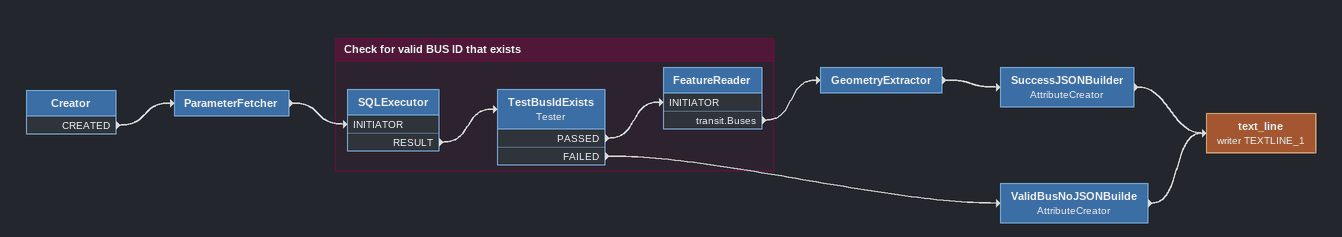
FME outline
Creator
    CREATED -> ParameterFetcher
ParameterFetcher
    -> SQLExecutor [INITIATOR]
GeometryExtractor
    -> SuccessJSONBuilder
SuccessJSONBuilder: AttributeCreator
    -> text_line (writer TEXTLINE_1)
ValidBusNoJSONBuilde: AttributeCreator
    -> text_line (writer TEXTLINE_1)
text_line (writer TEXTLINE_1)

Bookmark: Check for valid BUS ID that exists
SQLExecutor
    RESULT -> TestBusIdExists
TestBusIdExists: Tester
    PASSED -> FeatureReader [INITIATOR]
    FAILED -> ValidBusNoJSONBuilde
FeatureReader
    transit.Buses -> GeometryExtractor
